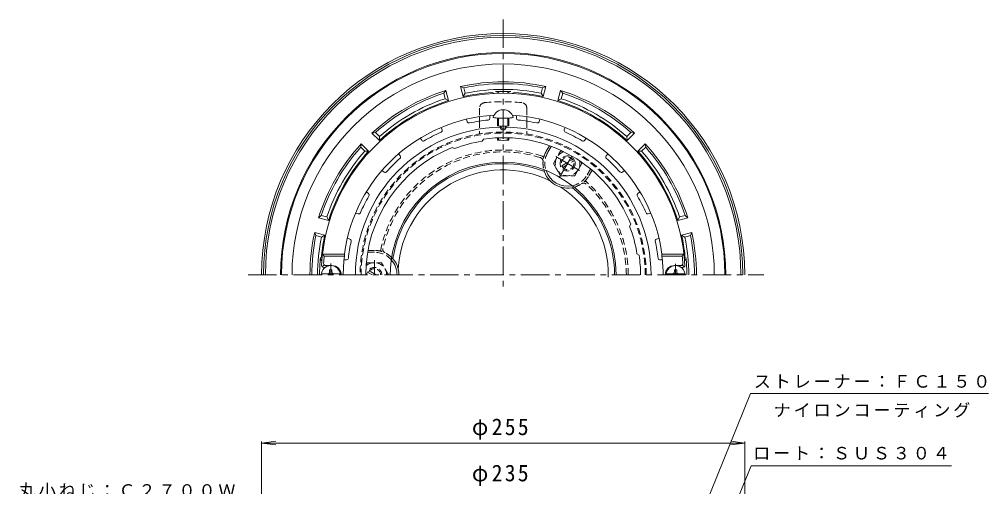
# Model space of a CAD drawing. Units: millimetres, scale not verified. Extents: x -293 to 223, y -346 to 388.
# Drawn here: x -293 to 219, y 141 to 388 of the extents above; entities that cross this region are included whole.
import ezdxf

# ---------------------------------------------------------------- set-up
doc = ezdxf.new("R2010")
doc.units = ezdxf.units.MM
doc.header["$LTSCALE"] = 3
doc.linetypes.add('CHAIN1', pattern=[8, 5, -1, 1, -1])
doc.linetypes.add('DASHED1', pattern=[1.8, 1.2, -0.6])
for name, color, linetype, lineweight in [('0-0_通り芯', 3, 'Continuous', 9), ('0-1_ピット', 2, 'Continuous', 9), ('0-2_本体（蓋）', 6, 'Continuous', 5), ('0-4_寸法', 7, 'Continuous', 9), ('0-5_文字', 7, 'Continuous', 9), ('0-6', 2, 'Continuous', 9), ('0-A', 4, 'Continuous', 9)]:
    doc.layers.add(name, color=color, linetype=linetype, lineweight=lineweight)
doc.styles.add('ＭＳ ゴシック', font='')
doc.styles.get('ＭＳ ゴシック').set_extended_font_data('MS Gothic')

msp = doc.modelspace()

# ---------------------------------------------------------------- linework, layer by layer
at = {"layer": '0-0_通り芯', "linetype": 'CHAIN1'}
for p, q in [((-37.542, 387.931), (-37.542, 244.685)), ((-172.161, 252.966), (100.06, 252.966))]:
    msp.add_line(p, q, dxfattribs=at)
at = {"layer": '0-0_通り芯'}
for radius, start, end in [(127.5, 0.00015, 180), (126.5, 0.00015, 180), (125.5, 0, 180), (58.776, 68.30919, 171.69084), (55.49, 63.29768, 176.70236), (55.49, 358.90035, 56.70232), (58.776, 0, 51.69089)]:
    msp.add_arc((-37.542, 252.966), radius, start, end, dxfattribs=at)
at = {"layer": '0-1_ピット'}
for p, q in [((-67.785, 350.379), (-68.956, 348.956)), ((-68.179, 346.054), (-68.956, 348.956)), ((-66.36, 345.062), (-67.785, 350.379)), ((-58.633, 347.133), (-60.057, 352.45)), ((-58.331, 351.803), (-60.057, 352.45)), ((-57.554, 348.901), (-58.633, 347.133)), ((-57.554, 348.901), (-58.331, 351.803)), ((-17.53, 348.901), (-16.752, 351.803)), ((-16.451, 347.133), (-17.53, 348.901)), ((-15.026, 352.45), (-16.752, 351.803)), ((-16.451, 347.133), (-15.026, 352.45)), ((-8.724, 345.062), (-7.299, 350.379)), ((-6.127, 348.956), (-7.299, 350.379)), ((-6.905, 346.054), (-6.127, 348.956)), ((-66.36, 345.062), (-68.179, 346.054)), ((-6.905, 346.054), (-8.724, 345.062)), ((-104.965, 328.167), (-106.783, 327.864)), ((-102.89, 323.971), (-106.783, 327.864)), ((-102.84, 326.042), (-104.965, 328.167)), ((27.756, 326.042), (29.881, 328.167)), ((27.807, 323.971), (31.699, 327.864)), ((31.699, 327.864), (29.881, 328.167)), ((-102.84, 326.042), (-102.89, 323.971)), ((27.807, 323.971), (27.756, 326.042)), ((-112.44, 322.207), (-112.743, 320.389)), ((-110.618, 318.264), (-112.743, 320.389)), ((-108.547, 318.315), (-112.44, 322.207)), ((-108.547, 318.315), (-110.618, 318.264)), ((33.464, 318.315), (37.356, 322.207)), ((35.534, 318.264), (33.464, 318.315)), ((35.534, 318.264), (37.659, 320.389)), ((37.659, 320.389), (37.356, 322.207)), ((-133.532, 284.38), (-134.955, 283.209)), ((-129.638, 281.784), (-134.955, 283.209)), ((-130.63, 283.603), (-133.532, 284.38)), ((-130.63, 283.603), (-129.638, 281.784)), ((54.555, 281.784), (55.546, 283.603)), ((54.555, 281.784), (59.872, 283.209)), ((55.546, 283.603), (58.448, 284.38)), ((59.872, 283.209), (58.448, 284.38)), ((-131.709, 274.057), (-137.026, 275.481)), ((-136.379, 273.755), (-137.026, 275.481)), ((-133.477, 272.978), (-136.379, 273.755)), ((-133.477, 272.978), (-131.709, 274.057)), ((56.625, 274.057), (61.942, 275.481)), ((58.393, 272.978), (56.625, 274.057)), ((58.393, 272.978), (61.295, 273.755)), ((61.295, 273.755), (61.942, 275.481))]:
    msp.add_line(p, q, dxfattribs=at)
at = {"layer": '0-1_ピット', "linetype": 'DASHED1'}
for p, q in [((-14.8, 318.356), (-13.138, 321.235)), ((-13.934, 317.856), (-12.184, 320.887)), ((6.85, 305.856), (8.6, 308.887)), ((7.716, 305.355), (9.379, 308.235)), ((-105.542, 264.966), (-109.042, 264.966)), ((-105.542, 265.966), (-108.867, 265.966))]:
    msp.add_line(p, q, dxfattribs=at)
at = {"layer": '0-1_ピット', "color": 4, "linetype": 'DASHED1'}
for p, q in [((-11.042, 311.856), (-7.289, 318.356)), ((-7.289, 318.356), (-6.23, 318.356)), ((-6.637, 310.646), (-0.946, 313.931)), ((-6.137, 309.78), (-0.446, 313.065)), ((3.958, 311.856), (3.422, 312.784)), ((3.958, 311.856), (0.205, 305.356)), ((-109.292, 259.461), (-109.828, 258.533)), ((-109.292, 259.461), (-101.786, 259.461)), ((-98.039, 252.971), (-101.786, 259.461)), ((-106.542, 252.966), (-108.637, 254.176)), ((-104.542, 252.966), (-108.137, 255.042))]:
    msp.add_line(p, q, dxfattribs=at)
at = {"layer": '0-1_ピット', "color": 4, "linetype": 'CHAIN1'}
for p, q in [((-9.783, 315.459), (2.76, 308.217)), ((-1.292, 315.753), (-7.958, 304.206)), ((-105.542, 252.966), (-105.542, 260.827))]:
    msp.add_line(p, q, dxfattribs=at)
at = {"layer": '0-1_ピット', "color": 4, "linetype": 'DASHED1'}
msp.add_lwpolyline([(-11.042, 311.856), (-7.289, 305.356), (0.205, 305.356)], dxfattribs=at)
for radius in [4, 3.324]:
    msp.add_circle((-3.542, 311.856), radius, dxfattribs=at)
at = {"layer": '0-1_ピット'}
for centre, radius, start, end in [((-37.542, 252.966), 117.5, 0, 180), ((-37.542, 252.966), 117, 0, 180), ((-37.542, 252.966), 111.441, 0, 180), ((-37.542, 252.966), 102, 77.24745, 102.75252), ((-37.542, 252.966), 101, 78.1216, 101.87843), ((-37.542, 252.966), 102, 107.24745, 132.75252), ((-37.542, 252.966), 101, 108.1216, 131.87843), ((-37.542, 252.966), 96.5, 93.64027, 102.62434), ((-37.542, 252.966), 98, 78.21725, 101.78276), ((-43.542, 347.275), 2, 51.83441, 93.64053), ((-37.542, 252.966), 96.917, 87.58473, 92.41527), ((-41.542, 347.799), 2, 34.69341, 92.41542), ((-33.542, 347.799), 2, 87.58458, 145.30659), ((-31.542, 347.275), 2, 86.35947, 128.16559), ((-37.542, 252.966), 96.5, 77.37563, 86.35973), ((-37.542, 252.966), 102, 47.24745, 72.75252), ((-37.542, 252.966), 101, 48.1216, 71.87843), ((-37.542, 252.966), 96.5, 107.37563, 132.62434), ((-37.542, 252.966), 98, 108.21725, 131.78276), ((-37.542, 252.966), 96.5, 47.37563, 72.62434), ((-37.542, 252.966), 98, 48.21725, 71.78276), ((-37.542, 252.966), 102, 137.24745, 162.75252), ((-37.542, 252.966), 101, 138.1216, 161.87843), ((-37.542, 252.966), 98, 138.21725, 161.78276), ((-37.542, 252.966), 96.5, 137.37563, 162.62434), ((-37.542, 252.966), 96.5, 17.37563, 42.62434), ((-37.542, 252.966), 98, 18.21725, 41.78276), ((-37.542, 252.966), 102, 17.24745, 42.75252), ((-37.542, 252.966), 101, 18.1216, 41.87843), ((-3.542, 311.856), 13, 194.57117, 285.42896), ((-3.542, 311.856), 12, 198.15558, 281.84457), ((-37.542, 252.966), 102, 167.24748, 180), ((-37.542, 252.966), 101, 168.12157, 180), ((-37.542, 252.966), 98, 168.21722, 179.99998), ((-37.542, 252.966), 96.5, 167.37566, 173.92558), ((-37.542, 252.966), 96.5, 6.07442, 12.62434), ((-37.542, 252.966), 98, 0, 11.78276), ((-37.542, 252.966), 101, 0, 11.87843), ((-37.542, 252.966), 102, 0, 12.75252), ((-37.542, 252.966), 96.917, 174.55904, 180), ((-132.031, 261.966), 2, 174.55836, 232.28242), ((-131.511, 262.966), 2, 173.92577, 215.73421), ((-105.542, 252.966), 12, 0, 41.84445), ((-105.542, 252.966), 13, 0, 45.42883), ((56.428, 262.966), 2, 324.2722, 6.07423), ((56.948, 261.966), 2, 307.72185, 5.44164), ((-37.542, 252.966), 96.917, 0, 5.44096)]:
    msp.add_arc(centre, radius, start, end, dxfattribs=at)
at = {"layer": '0-1_ピット', "linetype": 'DASHED1'}
for centre, radius, start, end in [((-37.542, 252.966), 66, 71.80592, 168.19405), ((-37.542, 252.966), 65, 72.40396, 167.59601), ((-3.542, 311.856), 13, 149.99991, 168.20993), ((-3.542, 311.856), 12, 149.99997, 198.15558), ((-18.497, 313.018), 2, 355.55522, 72.40367), ((-17.246, 314.716), 1, 348.20795, 71.80614), ((-3.542, 311.856), 13, 175.55457, 194.57117), ((-3.542, 311.856), 12, 281.84457, 329.99992), ((-3.542, 311.856), 13, 311.79013, 329.99991), ((5.788, 301.417), 1, 48.19472, 131.7901), ((-37.542, 252.966), 66, 0, 48.19403), ((-3.542, 311.856), 13, 285.42896, 304.44539), ((4.942, 299.486), 2, 47.59628, 124.44533), ((-37.542, 252.966), 65, 0, 47.59598), ((-101.167, 266.265), 1, 168.19472, 251.7901), ((-99.071, 266.498), 2, 167.59628, 244.44533), ((-105.542, 252.966), 13, 71.79013, 89.99991), ((-105.542, 252.966), 12, 41.84445, 89.99992), ((-105.542, 252.966), 13, 45.42883, 64.44539)]:
    msp.add_arc(centre, radius, start, end, dxfattribs=at)
at = {"layer": '0-1_ピット', "color": 4, "linetype": 'DASHED1'}
for centre, radius, start, end in [((-3.537, 311.853), 6.5, 108.12656, 11.86406), ((-105.542, 252.971), 6.5, 359.95093, 131.86412), ((-105.542, 252.966), 4, 0, 180), ((-105.542, 252.966), 3.324, 0, 180)]:
    msp.add_arc(centre, radius, start, end, dxfattribs=at)
at = {"layer": '0-2_本体（蓋）'}
for p, q in [((-56.478, 333.897), (-56.907, 335.218)), ((-44.542, 335.788), (-44.542, 337.176)), ((-30.542, 335.788), (-30.542, 337.176)), ((-18.606, 333.897), (-18.177, 335.218)), ((-69.792, 329.571), (-70.221, 330.891)), ((-39.042, 330.994), (-39.042, 331.546)), ((-36.042, 330.994), (-36.042, 331.547)), ((-5.291, 329.571), (-4.862, 330.891)), ((-80.56, 324.085), (-81.376, 325.208)), ((-47.966, 324.712), (-48.701, 323.589)), ((5.476, 324.085), (6.292, 325.208)), ((-64.387, 320.312), (-63.19, 319.707)), ((-91.886, 315.856), (-92.702, 316.979)), ((16.802, 315.856), (17.618, 316.979)), ((-100.431, 307.31), (-101.554, 308.126)), ((25.348, 307.31), (26.471, 308.126)), ((-108.66, 295.984), (-109.783, 296.8)), ((33.577, 295.984), (34.7, 296.8)), ((-114.147, 285.217), (-115.467, 285.646)), ((39.063, 285.217), (40.383, 285.646)), ((29.804, 279.811), (29.199, 278.614)), ((-118.515, 271.915), (-119.793, 272.33)), ((43.431, 271.915), (44.709, 272.33)), ((-132.91, 263.966), (-132.014, 262.966)), ((-132.014, 262.966), (-121.345, 262.966)), ((-120.261, 260.966), (-121.559, 260.966)), ((34.204, 263.39), (33.082, 264.125)), ((45.178, 260.966), (46.476, 260.966)), ((56.93, 262.966), (46.261, 262.966)), ((57.826, 263.966), (56.93, 262.966)), ((-132.079, 258.282), (-133.134, 257.276)), ((-132.41, 256.966), (-131.542, 256.966)), ((-131.35, 257.966), (-128.042, 257.966)), ((56.266, 257.966), (52.958, 257.966)), ((57.326, 256.966), (56.458, 256.966)), ((56.996, 258.282), (58.05, 257.276))]:
    msp.add_line(p, q, dxfattribs=at)
for points in [[(-132.91, 263.966), (-121.323, 263.966), (-121.345, 262.966)], [(57.826, 263.966), (46.239, 263.966), (46.261, 262.966)]]:
    msp.add_lwpolyline(points, dxfattribs=at)
for centre, radius, start, end in [((-37.542, 252.966), 96, 3.01697, 176.98303), ((-37.542, 252.966), 84.5, 93.26871, 172.52016), ((-55.527, 334.206), 1, 198.00066, 282.48337), ((-37.542, 252.966), 82.207, 95.51718, 102.48267), ((-45.542, 335.788), 1, 275.51784, 0.00093), ((-37.542, 252.966), 84.5, 7.47984, 86.73126), ((-29.542, 335.788), 1, 179.99907, 264.48216), ((-37.542, 252.966), 82.207, 77.51733, 84.48282), ((-19.557, 334.206), 1, 257.51663, 341.99934), ((-37.542, 252.966), 78.028, 91.10147, 180), ((-37.542, 252.966), 82.207, 113.51718, 120.48267), ((-70.743, 329.262), 1, 293.51784, 18.00093), ((-37.542, 331.009), 1.5, 180, 359.44926), ((-37.542, 331.816), 1.5, 190.41995, 349.58136), ((-37.542, 252.966), 78.028, 0, 88.89853), ((-4.34, 329.262), 1, 161.99907, 246.48216), ((-37.542, 252.966), 82.207, 59.51733, 66.48282), ((-79.751, 324.672), 1, 216.00066, 300.48337), ((-37.542, 252.965), 71.5, 98.97878, 111.02101), ((-37.542, 252.966), 72.5, 21.73329, 98.26669), ((4.667, 324.672), 1, 239.51663, 323.99934), ((-37.542, 252.966), 72.5, 111.73329, 180), ((-37.542, 252.966), 82.207, 131.51718, 138.48267), ((-92.695, 315.268), 1, 311.51784, 36.00093), ((17.611, 315.268), 1, 143.99907, 228.48216), ((-37.542, 252.966), 82.207, 41.51733, 48.48282), ((-99.843, 308.119), 1, 234.00066, 318.48337), ((24.76, 308.119), 1, 221.51663, 305.99934), ((-37.542, 252.966), 82.207, 149.51718, 156.48267), ((-109.248, 295.175), 1, 329.51784, 54.00093), ((34.164, 295.175), 1, 125.99907, 210.48216), ((-37.542, 252.966), 82.207, 23.51733, 30.48282), ((-113.838, 286.168), 1, 252.00066, 336.48337), ((38.754, 286.168), 1, 203.51663, 287.99934), ((-37.542, 252.966), 71.5, 8.97878, 21.02101), ((-118.782, 270.951), 1, 347.51697, 71.99968), ((43.699, 270.951), 1, 108.00032, 192.48303), ((-37.542, 252.967), 82.207, 167.51733, 173.79109), ((-37.541, 252.967), 82.207, 6.20891, 12.48267), ((-37.542, 252.966), 95, 173.95767, 176.34033), ((-37.542, 252.966), 84.397, 173.19522, 180), ((-120.261, 261.966), 1, 269.99899, 353.79123), ((-37.542, 252.966), 72.5, 0, 8.26701), ((45.178, 261.966), 1, 186.20877, 270.00101), ((-37.542, 252.966), 84.397, 0, 6.80478), ((-37.542, 252.966), 95, 3.65967, 6.04233), ((-132.41, 257.966), 1, 176.983, 270), ((-131.35, 258.966), 1, 176.34024, 270), ((-128.042, 252.966), 5, 0, 90), ((52.958, 252.966), 5, 90, 180), ((56.266, 258.966), 1, 270, 3.65976), ((57.326, 257.966), 1, 270, 3.017)]:
    msp.add_arc(centre, radius, start, end, dxfattribs=at)
at = {"layer": '0-4_寸法'}
for p, q in [((-165.042, 164.23), (-157.606, 165.209)), ((-165.042, 165.13), (-165.042, -16.142)), ((-165.042, 164.23), (89.958, 164.23)), ((-165.042, 164.23), (-157.606, 163.251)), ((89.958, 164.23), (82.522, 165.209)), ((89.958, 164.23), (82.522, 163.251)), ((89.958, 165.13), (89.958, -16.142))]:
    msp.add_line(p, q, dxfattribs=at)
at = {"layer": '0-4_寸法', "color": 2, "linetype": 'DASHED1'}
for centre, radius, start, end in [((-47.042, 340.987), 3, 95.95938, 180), ((-37.542, 249.982), 94.5, 84.04051, 95.95949), ((-28.042, 340.987), 3, 0, 84.04062)]:
    msp.add_arc(centre, radius, start, end, dxfattribs=at)
at = {"layer": '0-5_文字'}
for p, q in [((34.958, 46.945), (92.922, 190.41)), ((92.922, 190.41), (218.667, 190.41)), ((37.409, 13.945), (93.275, 152.219)), ((93.275, 152.219), (199.065, 152.219))]:
    msp.add_line(p, q, dxfattribs=at)
at = {"layer": '0-6', "linetype": 'DASHED1'}
for p, q in [((-50.042, 340.987), (-50.042, 336.536)), ((-25.042, 340.987), (-25.042, 336.536)), ((-50.042, 334.217), (-50.042, 327.424)), ((-25.042, 334.217), (-25.042, 327.424))]:
    msp.add_line(p, q, dxfattribs=at)
at = {"layer": '0-6'}
for p, q in [((-50.042, 336.536), (-50.042, 334.217)), ((-25.042, 336.536), (-25.042, 334.217))]:
    msp.add_line(p, q, dxfattribs=at)
at = {"layer": '0-6', "linetype": 'DASHED1'}
for radius in [75.5, 74.951]:
    msp.add_arc((-37.542, 252.966), radius, 0, 180, dxfattribs=at)
at = {"layer": '0-6'}
msp.add_arc((-37.542, 252.966), 59.6, 0, 180, dxfattribs=at)
at = {"layer": '0-A'}
for p, q in [((-38.591, 340.098), (-36.493, 340.098)), ((-40.542, 331.81), (-40.542, 335.85)), ((-40.042, 331.642), (-40.042, 335.819)), ((-35.042, 331.642), (-35.042, 335.819)), ((-34.542, 331.81), (-34.542, 335.85)), ((-40.542, 324.348), (-40.542, 325.404)), ((-40.042, 324.18), (-40.042, 325.423)), ((-35.042, 324.18), (-35.042, 325.423)), ((-34.542, 324.348), (-34.542, 325.404)), ((-123.578, 253.566), (-133.506, 253.566)), ((-129.142, 255.716), (-127.942, 255.716)), ((-129.142, 254.566), (-129.142, 255.716)), ((-127.942, 254.566), (-127.942, 255.716)), ((48.494, 253.566), (58.422, 253.566)), ((52.858, 254.566), (52.858, 255.716)), ((54.058, 255.716), (52.858, 255.716)), ((54.058, 254.566), (54.058, 255.716))]:
    msp.add_line(p, q, dxfattribs=at)
at = {"layer": '0-A', "linetype": 'CHAIN1'}
for p, q in [((-128.542, 252.966), (-128.542, 259.08)), ((53.458, 252.966), (53.458, 258.829))]:
    msp.add_line(p, q, dxfattribs=at)
at = {"layer": '0-A'}
for centre, radius, start, end in [((-37.542, 334.721), 5.479, 16.60847, 163.39153), ((-128.542, 252.966), 5, 0, 180), ((53.458, 252.966), 5, 0, 180), ((-130.142, 254.566), 1, 270, 0), ((-126.942, 254.566), 1, 180, 270), ((51.858, 254.566), 1, 270, 0), ((55.058, 254.566), 1, 180, 270)]:
    msp.add_arc(centre, radius, start, end, dxfattribs=at)
for centre, major_axis, start_param, end_param in [((-37.542, 336.287), (-5.25, 0), 6.2831853, 9.424778), ((-37.542, 331.81), (-3, 0), 0.0000152, 3.1416078), ((-37.542, 324.348), (-3, 0), 0.0000152, 3.1416078)]:
    msp.add_ellipse(centre, major_axis=major_axis, ratio=0.1013, start_param=start_param, end_param=end_param, dxfattribs=at)

# ---------------------------------------------------------------- texts
at = {"layer": '0-4_寸法', "color": 2, "char_height": 8.798, "attachment_point": 7, "style": 'ＭＳ ゴシック'}
for s, insert in [('\\T1.21;\\W0.95;φ255', (-54.042, 166.03)), ('\\T1.21;\\W0.95;φ235', (-54.042, 141.627))]:
    msp.add_mtext(s, dxfattribs=dict(at, insert=insert))
at = {"layer": '0-5_文字', "char_height": 6.598, "attachment_point": 7, "style": 'ＭＳ ゴシック'}
for s, insert in [('\\T1.17;ストレーナー：ＦＣ１５０', (94.723, 193.121)), ('\\T1.17;ナイロンコーティング', (105.223, 177.609)), ('\\T1.17;ロート：ＳＵＳ３０４', (94.42, 155.31)), ('\\T1.17;丸小ねじ：Ｃ２７００Ｗ', (-293.163, 135.149))]:
    msp.add_mtext(s, dxfattribs=dict(at, insert=insert))

doc.saveas('drawing.dxf')
